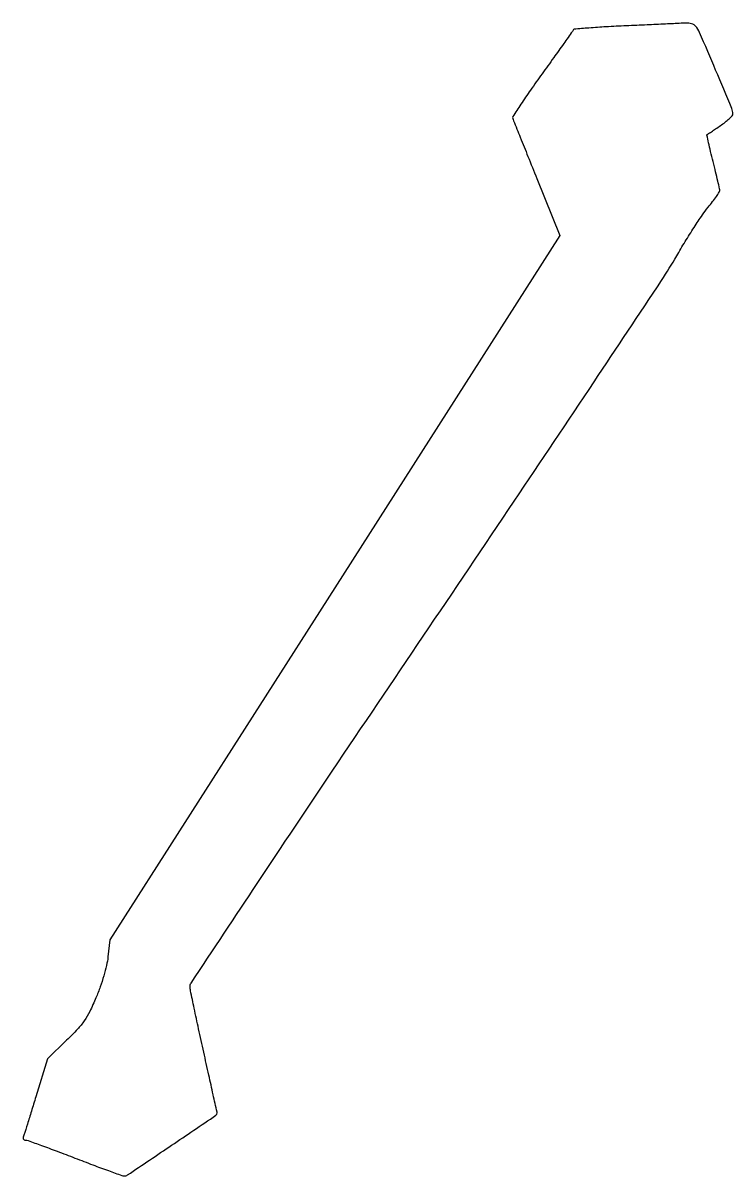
# Model space of a CAD drawing. Extents: x 0 to 270, y 1 to 439.
import ezdxf

# ---------------------------------------------------------------- set-up
doc = ezdxf.new("R2010")
doc.units = 0

msp = doc.modelspace()

# ---------------------------------------------------------------- linework, layer by layer
msp.add_lwpolyline([(229.5, 437.810076, 0.003274), (221.814024, 437.418929, 0.005342), (215.301278, 436.974863, 0.001233), (209.640304, 436.514016, 0.295178), (209.249032, 436.211757, -0.068948), (208.981319, 435.693322, -0.000364), (205.684081, 431.026321, -0.001605), (201.904275, 425.720728, -0.001016), (197.465453, 419.558698, 0.00457), (193.074939, 413.371477, 0.007265), (189.444013, 407.989161, 0.002478), (186.42634, 403.322266, 0.241264), (186.353155, 402.558698, 0.000756), (186.677564, 401.745157, 0.000006), (189.20684, 395.430344, 0.000023), (192.111058, 388.18063, 0.000015), (195.477599, 379.778642), (204.181729, 358.057285), (118.711262, 224.220013), (33.240796, 90.382742), (32.527947, 83.941371, -0.028638), (31.98171, 80.710421, -0.01513), (30.955749, 76.774619, -0.014322), (29.58513, 72.552556, -0.014363), (27.976212, 68.419923, -0.014108), (25.60488, 63.224743, -0.036842), (23.530655, 59.685163, -0.036121), (20.93539, 56.448977, -0.013117), (16.818663, 52.240454), (9.5, 45.141061), (5.119387, 30.82053, -0.000482), (3.410836, 25.254355, -0.000719), (1.904431, 20.388427, -0.000301), (0.605997, 16.224353, -0.015223), (0.326354, 15.416667, 0.115442), (0.270457, 15.001674, 0.144241), (0.414911, 14.642604, 0.131635), (0.744798, 14.396969, 0.088906), (1.206967, 14.302835, -0.079838), (2.144148, 14.129468, -0.001264), (7.260797, 12.291922, -0.003303), (13.199773, 10.097609, -0.002179), (20, 7.5, 0.00182), (26.786112, 4.902192, 0.002798), (32.680137, 2.708078, 0.000926), (37.788709, 0.849559, 0.079956), (38.591956, 0.697165, 0.156355), (40.008371, 1.107953, 0.000432), (56.699061, 12.36415, 0.000305), (73.543465, 23.760159, 0.248795), (74, 24.62086, 0.054136), (73.966429, 24.930012, 0.000057), (72.504904, 31.576546, 0.000554), (70.861656, 39.00619, 0.000341), (68.91031, 47.754564, -0.00131), (66.951948, 56.615249, -0.001932), (65.282969, 64.406028, -0.000881), (63.897382, 71.056388, -0.037008), (63.709141, 72.5, -0.161855), (64.122163, 74.020443, -0.0001), (89.26158, 111.863101, -0.001203), (117.753548, 154.510759, -0.000689), (152.33285, 205.848413, 0.000647), (186.880495, 257.129874, 0.000941), (217.220978, 302.476508, 0.000466), (242.89039, 341.076232, 0.016146), (248.621744, 350.348413, -0.006716), (251.837418, 355.776988, -0.006377), (255.252654, 361.212655, -0.006345), (258.394748, 365.942056, -0.022296), (260.587725, 368.864881, 0.008113), (262.278109, 370.989569, 0.011563), (263.703894, 372.934036, 0.007671), (264.8235, 374.590997, 0.145741), (265, 375.18366, 0.055447), (264.924277, 375.864409, 0.001486), (264.251639, 378.809619, 0.003083), (263.428554, 382.267665, 0.002105), (262.452387, 386.187833, -0.003091), (261.497061, 390.056848, -0.00505), (260.740559, 393.350139, -0.001104), (260.116239, 396.229979, -0.295127), (260.202387, 396.457, -0.009229), (260.429005, 396.617317, -0.000131), (261.807889, 397.554559, -0.000363), (263.408075, 398.639911, -0.00024), (265.25, 399.885987, 0.016169), (267.069361, 401.203172, 0.022404), (268.604559, 402.506192, 0.019911), (269.751142, 403.659661, 0.187904), (269.999562, 404.298041, 0.099538), (269.570313, 406.428864, 0.000967), (263.436459, 420.97151, 0.001286), (257.345479, 435.232668, 0.071748), (255.835986, 437.697625, 0.098615), (255.233447, 438.18635, 0.046036), (254.300773, 438.572871, 0.043172), (253.212804, 438.809979, 0.046522), (252.127555, 438.848319, -0.002813), (250.324699, 438.754419, -0.00014), (244.396844, 438.480766, -0.000225), (237.35271, 438.160734, -0.000163)], format="xyb", close=True)

doc.saveas('drawing.dxf')
